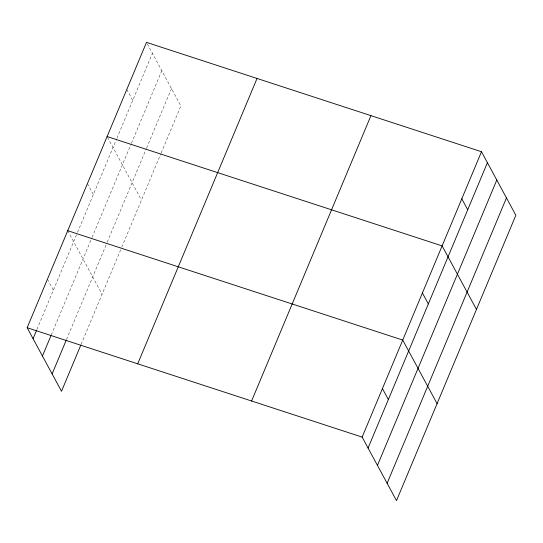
<?xml version="1.0" encoding="UTF-8"?>
<svg xmlns="http://www.w3.org/2000/svg" width="543" height="543" viewBox="0 0 543 543"><rect width="100%" height="100%" fill="white"/><g stroke="black" fill="none" stroke-linecap="round" stroke-linejoin="round"><path stroke-width="0.41" stroke-dasharray="2.71 2.04" d="M36.999 329.289L77.194 233.164M77.52 232.39L116.582 138.994M116.901 138.221L152.413 53.309M51.286 334.909L91.747 238.167M92.072 237.4L131.128 143.997M131.454 143.223L161.8 70.665M66.517 339.49L106.903 242.931M107.229 242.158L146.284 148.755M146.61 147.988L171.466 88.55M81.138 344.323L121.456 247.934M121.775 247.16L160.837 153.764M161.162 152.99L180.853 105.905L146.495 42.368M126.804 89.452L132.723 100.394M107.507 137.264L141.465 200.075M87.416 183.622L93.335 194.57M67.726 230.707L102.084 294.245M47.438 279.217L53.357 290.166"/><path stroke-width="0.81" d="M27.15 327.728L146.495 42.368L481.492 151.728L515.85 215.272L396.505 500.632L362.147 437.095L27.15 327.728L61.508 391.272L80.812 345.104M33.069 338.676L36.666 330.069M42.456 356.032L50.961 335.689M52.121 373.917L66.192 340.271M137.698 363.824L257.043 78.457M251.599 401.005L370.944 115.639M362.147 437.095L481.492 151.728M368.066 448.043L487.41 162.676M377.453 465.399L496.797 180.032M387.118 483.277L506.463 197.917M107.114 136.537L442.111 245.898L476.469 309.442M67.726 230.707L402.723 340.067L437.081 403.612M461.801 198.813L467.72 209.761M422.42 292.982L428.339 303.931M382.435 388.584L388.354 399.533"/></g></svg>
